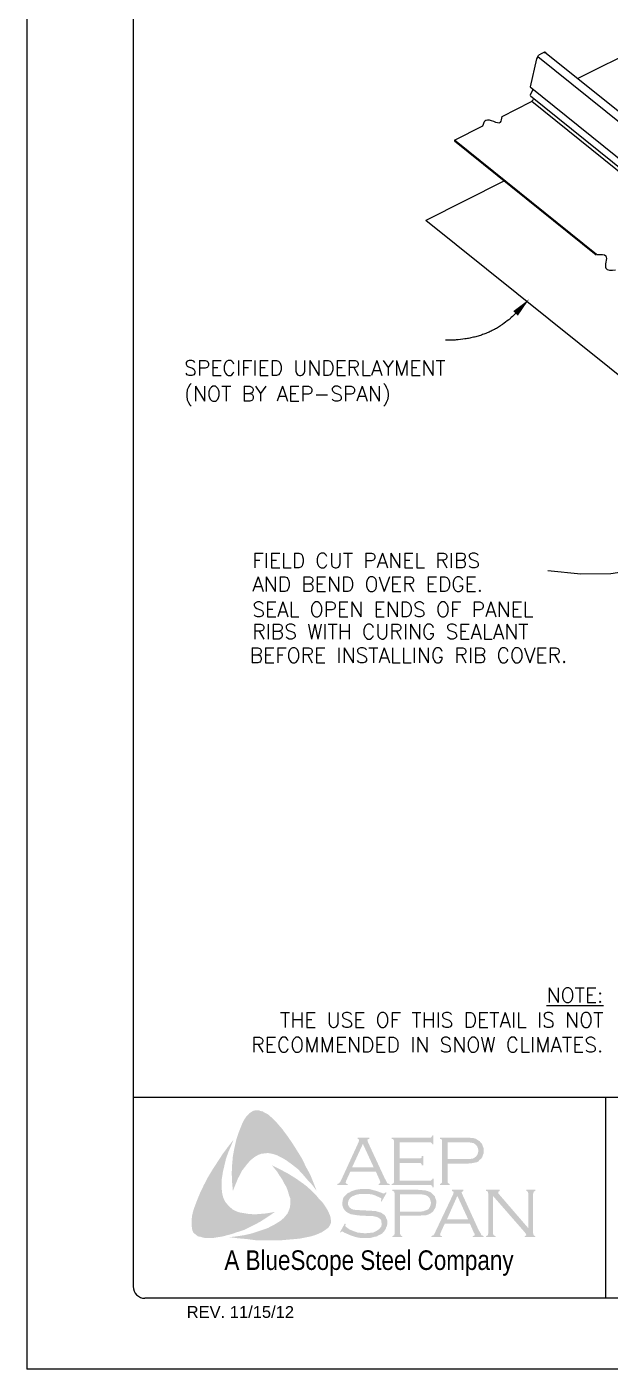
# Model space of a CAD drawing. Extents: x 119.1 to 127.6, y -14.5 to -3.5.
# Drawn here: x 119.08 to 122.17, y -14.48 to -7.37 of the extents above; entities that cross this region are included whole.
import ezdxf

# ---------------------------------------------------------------- set-up
doc = ezdxf.new("R2010")
doc.units = 0
doc.header["$LTSCALE"] = 0.5
doc.header["$MEASUREMENT"] = 0
doc.layers.get('0').update_dxf_attribs({"linetype": 'CONTINUOUS'})
for name, color, linetype in [('BORDER', 9, 'CONTINUOUS'), ('DIM', 4, 'CONTINUOUS'), ('DWG', 2, 'CONTINUOUS'), ('LAYER_1', 160, 'CONTINUOUS')]:
    doc.layers.add(name, color=color, linetype=linetype)
doc.styles.add('ROMAND', font='romand.shx')
doc.styles.get("Standard").update_dxf_attribs({"font": 'romans.shx'})
doc.styles.add('STD', font='simplex.shx', dxfattribs={"height": 0.125})

# ---------------------------------------------------------------- blocks, each defined once
blk = doc.blocks.new('Blue Logo')
at = {"layer": 'LAYER_1'}
for points in [[(-1.7113, 0.8965), (-1.6829, 0.8581), (-1.6566, 0.8197), (-1.6323, 0.7812), (-1.606, 0.7387), (-1.5858, 0.6962), (-1.5635, 0.6557), (-1.5453, 0.6112), (-1.5291, 0.5687), (-1.5514, 0.5991), (-1.5777, 0.6274), (-1.602, 0.6557), (-1.6283, 0.6841), (-1.6566, 0.7063), (-1.687, 0.7286), (-1.7032, 0.7387), (-1.7193, 0.7468), (-1.7376, 0.7569), (-1.7558, 0.763), (-1.774, 0.767), (-1.7881, 0.7691), (-1.8064, 0.767), (-1.8225, 0.765), (-1.8387, 0.7589), (-1.8529, 0.7509), (-1.8671, 0.7407), (-1.8792, 0.7306), (-1.8954, 0.7124), (-1.9096, 0.6942), (-1.9237, 0.676), (-1.9338, 0.6557), (-1.946, 0.6335), (-1.9541, 0.6133), (-1.9723, 0.5687), (-1.9763, 0.6133), (-1.9784, 0.6618), (-1.9763, 0.7063), (-1.9723, 0.7529), (-1.9642, 0.7954), (-1.9541, 0.8399), (-1.9399, 0.8824), (-1.9237, 0.9228), (-1.9116, 0.9471), (-1.9035, 0.9593), (-1.8934, 0.9694), (-1.8853, 0.9795), (-1.8731, 0.9876), (-1.861, 0.9937), (-1.8468, 0.9957), (-1.8367, 0.9957), (-1.8266, 0.9916), (-1.8144, 0.9896), (-1.8064, 0.9836), (-1.7861, 0.9734), (-1.7699, 0.9593), (-1.7537, 0.9431), (-1.7376, 0.9269), (-1.7113, 0.8965)], [(-1.09, 0.7165), (-1.09, 0.6234), (-0.9302, 0.6234), (-0.9241, 0.6234), (-0.9201, 0.6274), (-0.916, 0.6294), (-0.916, 0.6335), (-0.91, 0.6335), (-0.91, 0.587), (-0.916, 0.587), (-0.916, 0.593), (-0.9201, 0.5971), (-0.9241, 0.5991), (-0.9302, 0.5991), (-1.1325, 0.5991), (-1.1325, 0.6052), (-1.1244, 0.6072), (-1.1224, 0.6112), (-1.1204, 0.6133), (-1.1204, 0.6214), (-1.1204, 0.8298), (-1.1204, 0.8358), (-1.1224, 0.8399), (-1.1265, 0.8439), (-1.1325, 0.8439), (-1.1325, 0.85), (-0.9322, 0.85), (-0.9261, 0.85), (-0.9221, 0.852), (-0.9201, 0.8561), (-0.916, 0.8621), (-0.912, 0.8621), (-0.912, 0.8156), (-0.916, 0.8156), (-0.9201, 0.8217), (-0.9221, 0.8237), (-0.9261, 0.8257), (-0.9322, 0.8257), (-1.09, 0.8257), (-1.09, 0.7407), (-0.9868, 0.7407), (-0.9808, 0.7407), (-0.9767, 0.7428), (-0.9727, 0.7468), (-0.9727, 0.7529), (-0.9646, 0.7529), (-0.9646, 0.7043), (-0.9727, 0.7043), (-0.9727, 0.7104), (-0.9767, 0.7144), (-0.9808, 0.7165), (-0.9868, 0.7165), (-1.09, 0.7165)], [(-2.0289, 0.5566), (-2.0249, 0.5384), (-2.0188, 0.5222), (-2.0107, 0.508), (-1.9986, 0.4939), (-1.9864, 0.4817), (-1.9723, 0.4696), (-1.9561, 0.4615), (-1.9399, 0.4554), (-1.9176, 0.4514), (-1.8934, 0.4473), (-1.8691, 0.4453), (-1.8448, 0.4453), (-1.8205, 0.4473), (-1.7962, 0.4494), (-1.7497, 0.4574), (-1.7881, 0.4311), (-1.8286, 0.4048), (-1.8711, 0.3826), (-1.9116, 0.3623), (-1.9561, 0.3482), (-1.9784, 0.3401), (-2.0026, 0.334), (-2.0249, 0.3279), (-2.0492, 0.3239), (-2.0735, 0.3199), (-2.0957, 0.3199), (-2.122, 0.3199), (-2.1321, 0.3219), (-2.1443, 0.3259), (-2.1564, 0.3279), (-2.1645, 0.334), (-2.1746, 0.3421), (-2.1827, 0.3502), (-2.1868, 0.3603), (-2.1888, 0.3704), (-2.1908, 0.3907), (-2.1908, 0.4109), (-2.1888, 0.4332), (-2.1847, 0.4534), (-2.1787, 0.4736), (-2.1645, 0.5121), (-2.1463, 0.5566), (-2.1261, 0.5991), (-2.1038, 0.6416), (-2.0795, 0.6821), (-2.0532, 0.7225), (-2.0269, 0.763), (-1.9986, 0.8014), (-1.9682, 0.8399), (-1.9966, 0.7731), (-2.0087, 0.7387), (-2.0168, 0.7043), (-2.0249, 0.6699), (-2.031, 0.6315), (-2.031, 0.6133), (-2.031, 0.595), (-2.031, 0.5748), (-2.0289, 0.5566)], [(-1.4705, 0.4655), (-1.4603, 0.4433), (-1.4563, 0.4332), (-1.4543, 0.419), (-1.4522, 0.4069), (-1.4543, 0.3967), (-1.4603, 0.3846), (-1.4664, 0.3745), (-1.4826, 0.3623), (-1.5008, 0.3502), (-1.519, 0.3421), (-1.5393, 0.334), (-1.5595, 0.3279), (-1.5797, 0.3239), (-1.6202, 0.3158), (-1.6667, 0.3118), (-1.7113, 0.3077), (-1.7598, 0.3077), (-1.8064, 0.3077), (-1.8529, 0.3077), (-1.8994, 0.3138), (-1.946, 0.3178), (-1.9905, 0.3239), (-1.9541, 0.3279), (-1.9136, 0.334), (-1.8772, 0.3421), (-1.8387, 0.3543), (-1.8023, 0.3664), (-1.7861, 0.3725), (-1.7679, 0.3826), (-1.7517, 0.3907), (-1.7355, 0.4008), (-1.7193, 0.4109), (-1.7032, 0.4251), (-1.693, 0.4372), (-1.6829, 0.4494), (-1.6769, 0.4635), (-1.6708, 0.4797), (-1.6688, 0.4959), (-1.6688, 0.5121), (-1.6688, 0.5303), (-1.6748, 0.5445), (-1.6809, 0.5667), (-1.689, 0.589), (-1.7011, 0.6092), (-1.7113, 0.6294), (-1.7254, 0.6497), (-1.7376, 0.6699), (-1.7659, 0.7043), (-1.7254, 0.6841), (-1.6829, 0.6618), (-1.6404, 0.6355), (-1.6, 0.6072), (-1.5818, 0.593), (-1.5635, 0.5768), (-1.5453, 0.5586), (-1.5291, 0.5424), (-1.513, 0.5222), (-1.4968, 0.506), (-1.4826, 0.4858), (-1.4705, 0.4655)], [(-1.1588, 0.5586), (-1.1851, 0.5121), (-1.1892, 0.5141), (-1.1872, 0.5242), (-1.1872, 0.5283), (-1.1892, 0.5303), (-1.2013, 0.5364), (-1.2195, 0.5445), (-1.2378, 0.5505), (-1.258, 0.5526), (-1.2782, 0.5526), (-1.2944, 0.5526), (-1.3106, 0.5505), (-1.3248, 0.5465), (-1.3389, 0.5404), (-1.3491, 0.5343), (-1.3571, 0.5242), (-1.3612, 0.5161), (-1.3632, 0.504), (-1.3632, 0.4959), (-1.3592, 0.4878), (-1.3531, 0.4797), (-1.345, 0.4736), (-1.3349, 0.4696), (-1.3207, 0.4676), (-1.2782, 0.4655), (-1.2418, 0.4635), (-1.2155, 0.4615), (-1.2013, 0.4574), (-1.1872, 0.4534), (-1.1791, 0.4473), (-1.173, 0.4433), (-1.1669, 0.4372), (-1.1629, 0.4311), (-1.1609, 0.423), (-1.1568, 0.417), (-1.1548, 0.4069), (-1.1548, 0.3988), (-1.1568, 0.3826), (-1.1609, 0.3765), (-1.1629, 0.3684), (-1.1669, 0.3623), (-1.171, 0.3563), (-1.1831, 0.3421), (-1.1912, 0.3381), (-1.2013, 0.334), (-1.2094, 0.3279), (-1.2216, 0.3259), (-1.2438, 0.3199), (-1.2701, 0.3199), (-1.2985, 0.3199), (-1.3126, 0.3219), (-1.3268, 0.3259), (-1.3511, 0.334), (-1.3835, 0.3482), (-1.3936, 0.3543), (-1.3976, 0.3522), (-1.4017, 0.3482), (-1.4057, 0.3502), (-1.3794, 0.3967), (-1.3754, 0.3927), (-1.3774, 0.3826), (-1.3754, 0.3806), (-1.3713, 0.3765), (-1.3551, 0.3644), (-1.3349, 0.3563), (-1.3126, 0.3482), (-1.2924, 0.3462), (-1.2722, 0.3441), (-1.2499, 0.3462), (-1.2297, 0.3482), (-1.2135, 0.3563), (-1.2013, 0.3644), (-1.1932, 0.3725), (-1.1872, 0.3806), (-1.1851, 0.3887), (-1.1851, 0.3967), (-1.1872, 0.4089), (-1.1872, 0.4129), (-1.1912, 0.419), (-1.1993, 0.4251), (-1.2115, 0.4311), (-1.2216, 0.4332), (-1.2297, 0.4352), (-1.2843, 0.4372), (-1.3126, 0.4392), (-1.3349, 0.4433), (-1.3491, 0.4453), (-1.3652, 0.4534), (-1.3713, 0.4574), (-1.3754, 0.4615), (-1.3814, 0.4676), (-1.3855, 0.4736), (-1.3895, 0.4817), (-1.3915, 0.4878), (-1.3936, 0.4959), (-1.3936, 0.502), (-1.3915, 0.5161), (-1.3895, 0.5283), (-1.3835, 0.5384), (-1.3733, 0.5485), (-1.3652, 0.5566), (-1.3551, 0.5606), (-1.345, 0.5667), (-1.3329, 0.5708), (-1.3207, 0.5748), (-1.3066, 0.5768), (-1.2924, 0.5789), (-1.2762, 0.5789), (-1.2519, 0.5789), (-1.2297, 0.5728), (-1.2074, 0.5667), (-1.1811, 0.5566), (-1.173, 0.5546), (-1.169, 0.5566), (-1.1649, 0.5606), (-1.1588, 0.5586)], [(-0.5963, 0.5424), (-0.5963, 0.3462), (-0.5943, 0.3381), (-0.5923, 0.334), (-0.5882, 0.332), (-0.5822, 0.3279), (-0.5822, 0.3239), (-0.6327, 0.3239), (-0.6327, 0.3279), (-0.6267, 0.332), (-0.6226, 0.334), (-0.6226, 0.3381), (-0.6206, 0.3462), (-0.6206, 0.5526), (-0.6226, 0.5586), (-0.6226, 0.5647), (-0.6267, 0.5667), (-0.6327, 0.5687), (-0.6327, 0.5748), (-0.5599, 0.5748), (-0.5599, 0.5687), (-0.568, 0.5647), (-0.568, 0.5627), (-0.568, 0.5606), (-0.568, 0.5546), (-0.5599, 0.5465), (-0.4081, 0.3704), (-0.4081, 0.5526), (-0.4102, 0.5586), (-0.4122, 0.5647), (-0.4142, 0.5667), (-0.4203, 0.5687), (-0.4203, 0.5748), (-0.3717, 0.5748), (-0.3717, 0.5687), (-0.3778, 0.5667), (-0.3798, 0.5647), (-0.3818, 0.5586), (-0.3839, 0.5526), (-0.3839, 0.3462), (-0.3818, 0.3381), (-0.3798, 0.334), (-0.3778, 0.332), (-0.3717, 0.3279), (-0.3717, 0.3239), (-0.4284, 0.3239), (-0.4284, 0.3279), (-0.4223, 0.332), (-0.4203, 0.334), (-0.4203, 0.336), (-0.4223, 0.3421), (-0.4284, 0.3502), (-0.5963, 0.5424)]]:
    blk.add_hatch(color=7, dxfattribs=at).paths.add_polyline_path(points)
h = blk.add_hatch(color=7, dxfattribs=at)
edge = h.paths.add_edge_path(flags=16)
edge.add_spline(control_points=[(-1.2276, 0.6942), (-1.2276, 0.6942), (-1.2843, 0.8176), (-1.2843, 0.8176), (-1.2843, 0.8176), (-1.341, 0.6942), (-1.341, 0.6942), (-1.341, 0.6942), (-1.2276, 0.6942), (-1.2276, 0.6942), (-1.2276, 0.6942), (-1.2276, 0.6942), (-1.2276, 0.6942), (-1.2276, 0.6942), (-1.2276, 0.6942), (-1.2276, 0.6942)], knot_values=[0, 0, 0, 0, 1, 1, 1, 2, 2, 2, 3, 3, 3, 4, 4, 4, 5, 5, 5, 5], degree=3, periodic=0)
edge = h.paths.add_edge_path()
edge.add_spline(control_points=[(-1.2155, 0.6699), (-1.2155, 0.6699), (-1.3511, 0.6699), (-1.3511, 0.6699), (-1.3511, 0.6699), (-1.3733, 0.6214), (-1.3733, 0.6214), (-1.3733, 0.6214), (-1.3733, 0.6214), (-1.3733, 0.6214), (-1.3733, 0.6214), (-1.3754, 0.6133), (-1.3754, 0.6133), (-1.3754, 0.6133), (-1.3754, 0.6133), (-1.3754, 0.6133), (-1.3754, 0.6133), (-1.3754, 0.6112), (-1.3754, 0.6112), (-1.3754, 0.6112), (-1.3733, 0.6072), (-1.3733, 0.6072), (-1.3733, 0.6072), (-1.3652, 0.6052), (-1.3652, 0.6052), (-1.3652, 0.6052), (-1.3652, 0.5991), (-1.3652, 0.5991), (-1.3652, 0.5991), (-1.4199, 0.5991), (-1.4199, 0.5991), (-1.4199, 0.5991), (-1.4199, 0.6052), (-1.4199, 0.6052), (-1.4199, 0.6052), (-1.4199, 0.6052), (-1.4199, 0.6052), (-1.4199, 0.6052), (-1.4138, 0.6072), (-1.4138, 0.6072), (-1.4138, 0.6072), (-1.4098, 0.6112), (-1.4098, 0.6112), (-1.4098, 0.6112), (-1.4098, 0.6112), (-1.4098, 0.6112), (-1.4098, 0.6112), (-1.4037, 0.6173), (-1.4037, 0.6173), (-1.4037, 0.6173), (-1.3976, 0.6294), (-1.3976, 0.6294), (-1.3976, 0.6294), (-1.3066, 0.8277), (-1.3066, 0.8277), (-1.3066, 0.8277), (-1.3066, 0.8277), (-1.3066, 0.8277), (-1.3066, 0.8277), (-1.3045, 0.8358), (-1.3045, 0.8358), (-1.3045, 0.8358), (-1.3045, 0.8358), (-1.3045, 0.8358), (-1.3045, 0.8358), (-1.3045, 0.8399), (-1.3045, 0.8399), (-1.3045, 0.8399), (-1.3066, 0.8419), (-1.3066, 0.8419), (-1.3066, 0.8419), (-1.3126, 0.8439), (-1.3126, 0.8439), (-1.3126, 0.8439), (-1.3126, 0.85), (-1.3126, 0.85), (-1.3126, 0.85), (-1.2499, 0.85), (-1.2499, 0.85), (-1.2499, 0.85), (-1.2499, 0.8439), (-1.2499, 0.8439), (-1.2499, 0.8439), (-1.2499, 0.8439), (-1.2499, 0.8439), (-1.2499, 0.8439), (-1.258, 0.8419), (-1.258, 0.8419), (-1.258, 0.8419), (-1.26, 0.8399), (-1.26, 0.8399), (-1.26, 0.8399), (-1.26, 0.8358), (-1.26, 0.8358), (-1.26, 0.8358), (-1.26, 0.8358), (-1.26, 0.8358), (-1.26, 0.8358), (-1.258, 0.8277), (-1.258, 0.8277), (-1.258, 0.8277), (-1.169, 0.6355), (-1.169, 0.6355), (-1.169, 0.6355), (-1.169, 0.6355), (-1.169, 0.6355), (-1.169, 0.6355), (-1.1609, 0.6214), (-1.1609, 0.6214), (-1.1609, 0.6214), (-1.1568, 0.6112), (-1.1568, 0.6112), (-1.1568, 0.6112), (-1.1568, 0.6112), (-1.1568, 0.6112), (-1.1568, 0.6112), (-1.1528, 0.6072), (-1.1528, 0.6072), (-1.1528, 0.6072), (-1.1427, 0.6052), (-1.1427, 0.6052), (-1.1427, 0.6052), (-1.1427, 0.5991), (-1.1427, 0.5991), (-1.1427, 0.5991), (-1.2013, 0.5991), (-1.2013, 0.5991), (-1.2013, 0.5991), (-1.2013, 0.6052), (-1.2013, 0.6052), (-1.2013, 0.6052), (-1.2013, 0.6052), (-1.2013, 0.6052), (-1.2013, 0.6052), (-1.1973, 0.6072), (-1.1973, 0.6072), (-1.1973, 0.6072), (-1.1953, 0.6072), (-1.1953, 0.6072), (-1.1953, 0.6072), (-1.1932, 0.6112), (-1.1932, 0.6112), (-1.1932, 0.6112), (-1.1912, 0.6133), (-1.1912, 0.6133), (-1.1912, 0.6133), (-1.1912, 0.6133), (-1.1912, 0.6133), (-1.1912, 0.6133), (-1.1932, 0.6173), (-1.1932, 0.6173), (-1.1932, 0.6173), (-1.1953, 0.6254), (-1.1953, 0.6254), (-1.1953, 0.6254), (-1.2155, 0.6699), (-1.2155, 0.6699), (-1.2155, 0.6699), (-1.2155, 0.6699), (-1.2155, 0.6699), (-1.2155, 0.6699), (-1.2155, 0.6699), (-1.2155, 0.6699)], knot_values=[0, 0, 0, 0, 1, 1, 1, 2, 2, 2, 3, 3, 3, 4, 4, 4, 5, 5, 5, 6, 6, 6, 7, 7, 7, 8, 8, 8, 9, 9, 9, 10, 10, 10, 11, 11, 11, 12, 12, 12, 13, 13, 13, 14, 14, 14, 15, 15, 15, 16, 16, 16, 17, 17, 17, 18, 18, 18, 19, 19, 19, 20, 20, 20, 21, 21, 21, 22, 22, 22, 23, 23, 23, 24, 24, 24, 25, 25, 25, 26, 26, 26, 27, 27, 27, 28, 28, 28, 29, 29, 29, 30, 30, 30, 31, 31, 31, 32, 32, 32, 33, 33, 33, 34, 34, 34, 35, 35, 35, 36, 36, 36, 37, 37, 37, 38, 38, 38, 39, 39, 39, 40, 40, 40, 41, 41, 41, 42, 42, 42, 43, 43, 43, 44, 44, 44, 45, 45, 45, 46, 46, 46, 47, 47, 47, 48, 48, 48, 49, 49, 49, 50, 50, 50, 51, 51, 51, 52, 52, 52, 53, 53, 53, 54, 54, 54, 54], degree=3, periodic=0)
h = blk.add_hatch(color=7, dxfattribs=at)
edge = h.paths.add_edge_path(flags=16)
edge.add_spline(control_points=[(-0.8351, 0.7367), (-0.8351, 0.7367), (-0.742, 0.7367), (-0.742, 0.7367), (-0.742, 0.7367), (-0.742, 0.7367), (-0.742, 0.7367), (-0.742, 0.7367), (-0.7238, 0.7367), (-0.7238, 0.7367), (-0.7238, 0.7367), (-0.7096, 0.7387), (-0.7096, 0.7387), (-0.7096, 0.7387), (-0.7096, 0.7387), (-0.7096, 0.7387), (-0.7096, 0.7387), (-0.6995, 0.7407), (-0.6995, 0.7407), (-0.6995, 0.7407), (-0.6934, 0.7448), (-0.6934, 0.7448), (-0.6934, 0.7448), (-0.6934, 0.7448), (-0.6934, 0.7448), (-0.6934, 0.7448), (-0.6854, 0.7509), (-0.6854, 0.7509), (-0.6854, 0.7509), (-0.6793, 0.7589), (-0.6793, 0.7589), (-0.6793, 0.7589), (-0.6752, 0.7691), (-0.6752, 0.7691), (-0.6752, 0.7691), (-0.6732, 0.7812), (-0.6732, 0.7812), (-0.6732, 0.7812), (-0.6732, 0.7812), (-0.6732, 0.7812), (-0.6732, 0.7812), (-0.6752, 0.7933), (-0.6752, 0.7933), (-0.6752, 0.7933), (-0.6793, 0.8035), (-0.6793, 0.8035), (-0.6793, 0.8035), (-0.6854, 0.8116), (-0.6854, 0.8116), (-0.6854, 0.8116), (-0.6934, 0.8176), (-0.6934, 0.8176), (-0.6934, 0.8176), (-0.6934, 0.8176), (-0.6934, 0.8176), (-0.6934, 0.8176), (-0.6995, 0.8217), (-0.6995, 0.8217), (-0.6995, 0.8217), (-0.7096, 0.8237), (-0.7096, 0.8237), (-0.7096, 0.8237), (-0.7096, 0.8237), (-0.7096, 0.8237), (-0.7096, 0.8237), (-0.7238, 0.8257), (-0.7238, 0.8257), (-0.7238, 0.8257), (-0.742, 0.8257), (-0.742, 0.8257), (-0.742, 0.8257), (-0.8351, 0.8257), (-0.8351, 0.8257), (-0.8351, 0.8257), (-0.8351, 0.7367), (-0.8351, 0.7367), (-0.8351, 0.7367), (-0.8351, 0.7367), (-0.8351, 0.7367), (-0.8351, 0.7367), (-0.8351, 0.7367), (-0.8351, 0.7367)], knot_values=[0, 0, 0, 0, 1, 1, 1, 2, 2, 2, 3, 3, 3, 4, 4, 4, 5, 5, 5, 6, 6, 6, 7, 7, 7, 8, 8, 8, 9, 9, 9, 10, 10, 10, 11, 11, 11, 12, 12, 12, 13, 13, 13, 14, 14, 14, 15, 15, 15, 16, 16, 16, 17, 17, 17, 18, 18, 18, 19, 19, 19, 20, 20, 20, 21, 21, 21, 22, 22, 22, 23, 23, 23, 24, 24, 24, 25, 25, 25, 26, 26, 26, 27, 27, 27, 27], degree=3, periodic=0)
edge = h.paths.add_edge_path()
edge.add_spline(control_points=[(-0.8351, 0.7124), (-0.8351, 0.7124), (-0.8351, 0.6193), (-0.8351, 0.6193), (-0.8351, 0.6193), (-0.8351, 0.6193), (-0.8351, 0.6193), (-0.8351, 0.6193), (-0.8351, 0.6133), (-0.8351, 0.6133), (-0.8351, 0.6133), (-0.8331, 0.6112), (-0.8331, 0.6112), (-0.8331, 0.6112), (-0.8331, 0.6112), (-0.8331, 0.6112), (-0.8331, 0.6112), (-0.829, 0.6072), (-0.829, 0.6072), (-0.829, 0.6072), (-0.825, 0.6052), (-0.825, 0.6052), (-0.825, 0.6052), (-0.825, 0.5991), (-0.825, 0.5991), (-0.825, 0.5991), (-0.8756, 0.5991), (-0.8756, 0.5991), (-0.8756, 0.5991), (-0.8756, 0.6052), (-0.8756, 0.6052), (-0.8756, 0.6052), (-0.8756, 0.6052), (-0.8756, 0.6052), (-0.8756, 0.6052), (-0.8715, 0.6072), (-0.8715, 0.6072), (-0.8715, 0.6072), (-0.8675, 0.6112), (-0.8675, 0.6112), (-0.8675, 0.6112), (-0.8675, 0.6112), (-0.8675, 0.6112), (-0.8675, 0.6112), (-0.8654, 0.6133), (-0.8654, 0.6133), (-0.8654, 0.6133), (-0.8654, 0.6193), (-0.8654, 0.6193), (-0.8654, 0.6193), (-0.8654, 0.8318), (-0.8654, 0.8318), (-0.8654, 0.8318), (-0.8654, 0.8318), (-0.8654, 0.8318), (-0.8654, 0.8318), (-0.8654, 0.8358), (-0.8654, 0.8358), (-0.8654, 0.8358), (-0.8675, 0.8399), (-0.8675, 0.8399), (-0.8675, 0.8399), (-0.8675, 0.8399), (-0.8675, 0.8399), (-0.8675, 0.8399), (-0.8715, 0.8439), (-0.8715, 0.8439), (-0.8715, 0.8439), (-0.8756, 0.8439), (-0.8756, 0.8439), (-0.8756, 0.8439), (-0.8756, 0.85), (-0.8756, 0.85), (-0.8756, 0.85), (-0.744, 0.85), (-0.744, 0.85), (-0.744, 0.85), (-0.744, 0.85), (-0.744, 0.85), (-0.744, 0.85), (-0.7198, 0.85), (-0.7198, 0.85), (-0.7198, 0.85), (-0.6995, 0.848), (-0.6995, 0.848), (-0.6995, 0.848), (-0.6995, 0.848), (-0.6995, 0.848), (-0.6995, 0.848), (-0.6854, 0.8439), (-0.6854, 0.8439), (-0.6854, 0.8439), (-0.6732, 0.8358), (-0.6732, 0.8358), (-0.6732, 0.8358), (-0.6732, 0.8358), (-0.6732, 0.8358), (-0.6732, 0.8358), (-0.6671, 0.8318), (-0.6671, 0.8318), (-0.6671, 0.8318), (-0.6631, 0.8277), (-0.6631, 0.8277), (-0.6631, 0.8277), (-0.653, 0.8156), (-0.653, 0.8156), (-0.653, 0.8156), (-0.653, 0.8156), (-0.653, 0.8156), (-0.653, 0.8156), (-0.651, 0.8075), (-0.651, 0.8075), (-0.651, 0.8075), (-0.6469, 0.7994), (-0.6469, 0.7994), (-0.6469, 0.7994), (-0.6449, 0.7913), (-0.6449, 0.7913), (-0.6449, 0.7913), (-0.6449, 0.7812), (-0.6449, 0.7812), (-0.6449, 0.7812), (-0.6449, 0.7812), (-0.6449, 0.7812), (-0.6449, 0.7812), (-0.6449, 0.7691), (-0.6449, 0.7691), (-0.6449, 0.7691), (-0.6489, 0.7589), (-0.6489, 0.7589), (-0.6489, 0.7589), (-0.653, 0.7468), (-0.653, 0.7468), (-0.653, 0.7468), (-0.659, 0.7387), (-0.659, 0.7387), (-0.659, 0.7387), (-0.659, 0.7387), (-0.659, 0.7387), (-0.659, 0.7387), (-0.6671, 0.7326), (-0.6671, 0.7326), (-0.6671, 0.7326), (-0.6732, 0.7245), (-0.6732, 0.7245), (-0.6732, 0.7245), (-0.6813, 0.7205), (-0.6813, 0.7205), (-0.6813, 0.7205), (-0.6914, 0.7185), (-0.6914, 0.7185), (-0.6914, 0.7185), (-0.6914, 0.7185), (-0.6914, 0.7185), (-0.6914, 0.7185), (-0.7015, 0.7165), (-0.7015, 0.7165), (-0.7015, 0.7165), (-0.7137, 0.7144), (-0.7137, 0.7144), (-0.7137, 0.7144), (-0.744, 0.7124), (-0.744, 0.7124), (-0.744, 0.7124), (-0.8351, 0.7124), (-0.8351, 0.7124), (-0.8351, 0.7124), (-0.8351, 0.7124), (-0.8351, 0.7124), (-0.8351, 0.7124), (-0.8351, 0.7124), (-0.8351, 0.7124)], knot_values=[0, 0, 0, 0, 1, 1, 1, 2, 2, 2, 3, 3, 3, 4, 4, 4, 5, 5, 5, 6, 6, 6, 7, 7, 7, 8, 8, 8, 9, 9, 9, 10, 10, 10, 11, 11, 11, 12, 12, 12, 13, 13, 13, 14, 14, 14, 15, 15, 15, 16, 16, 16, 17, 17, 17, 18, 18, 18, 19, 19, 19, 20, 20, 20, 21, 21, 21, 22, 22, 22, 23, 23, 23, 24, 24, 24, 25, 25, 25, 26, 26, 26, 27, 27, 27, 28, 28, 28, 29, 29, 29, 30, 30, 30, 31, 31, 31, 32, 32, 32, 33, 33, 33, 34, 34, 34, 35, 35, 35, 36, 36, 36, 37, 37, 37, 38, 38, 38, 39, 39, 39, 40, 40, 40, 41, 41, 41, 42, 42, 42, 43, 43, 43, 44, 44, 44, 45, 45, 45, 46, 46, 46, 47, 47, 47, 48, 48, 48, 49, 49, 49, 50, 50, 50, 51, 51, 51, 52, 52, 52, 53, 53, 53, 54, 54, 54, 55, 55, 55, 56, 56, 56, 57, 57, 57, 57], degree=3, periodic=0)
h = blk.add_hatch(color=7, dxfattribs=at)
edge = h.paths.add_edge_path(flags=16)
edge.add_spline(control_points=[(-1.088, 0.4595), (-1.088, 0.4595), (-0.9929, 0.4595), (-0.9929, 0.4595), (-0.9929, 0.4595), (-0.9929, 0.4595), (-0.9929, 0.4595), (-0.9929, 0.4595), (-0.9747, 0.4595), (-0.9747, 0.4595), (-0.9747, 0.4595), (-0.9626, 0.4615), (-0.9626, 0.4615), (-0.9626, 0.4615), (-0.9626, 0.4615), (-0.9626, 0.4615), (-0.9626, 0.4615), (-0.9525, 0.4655), (-0.9525, 0.4655), (-0.9525, 0.4655), (-0.9444, 0.4676), (-0.9444, 0.4676), (-0.9444, 0.4676), (-0.9444, 0.4676), (-0.9444, 0.4676), (-0.9444, 0.4676), (-0.9363, 0.4736), (-0.9363, 0.4736), (-0.9363, 0.4736), (-0.9302, 0.4838), (-0.9302, 0.4838), (-0.9302, 0.4838), (-0.9261, 0.4939), (-0.9261, 0.4939), (-0.9261, 0.4939), (-0.9241, 0.506), (-0.9241, 0.506), (-0.9241, 0.506), (-0.9241, 0.506), (-0.9241, 0.506), (-0.9241, 0.506), (-0.9261, 0.5161), (-0.9261, 0.5161), (-0.9261, 0.5161), (-0.9302, 0.5283), (-0.9302, 0.5283), (-0.9302, 0.5283), (-0.9363, 0.5364), (-0.9363, 0.5364), (-0.9363, 0.5364), (-0.9444, 0.5424), (-0.9444, 0.5424), (-0.9444, 0.5424), (-0.9444, 0.5424), (-0.9444, 0.5424), (-0.9444, 0.5424), (-0.9525, 0.5465), (-0.9525, 0.5465), (-0.9525, 0.5465), (-0.9626, 0.5485), (-0.9626, 0.5485), (-0.9626, 0.5485), (-0.9626, 0.5485), (-0.9626, 0.5485), (-0.9626, 0.5485), (-0.9747, 0.5505), (-0.9747, 0.5505), (-0.9747, 0.5505), (-0.9929, 0.5505), (-0.9929, 0.5505), (-0.9929, 0.5505), (-1.088, 0.5505), (-1.088, 0.5505), (-1.088, 0.5505), (-1.088, 0.4595), (-1.088, 0.4595), (-1.088, 0.4595), (-1.088, 0.4595), (-1.088, 0.4595), (-1.088, 0.4595), (-1.088, 0.4595), (-1.088, 0.4595)], knot_values=[0, 0, 0, 0, 1, 1, 1, 2, 2, 2, 3, 3, 3, 4, 4, 4, 5, 5, 5, 6, 6, 6, 7, 7, 7, 8, 8, 8, 9, 9, 9, 10, 10, 10, 11, 11, 11, 12, 12, 12, 13, 13, 13, 14, 14, 14, 15, 15, 15, 16, 16, 16, 17, 17, 17, 18, 18, 18, 19, 19, 19, 20, 20, 20, 21, 21, 21, 22, 22, 22, 23, 23, 23, 24, 24, 24, 25, 25, 25, 26, 26, 26, 27, 27, 27, 27], degree=3, periodic=0)
edge = h.paths.add_edge_path()
edge.add_spline(control_points=[(-1.088, 0.4372), (-1.088, 0.4372), (-1.088, 0.3421), (-1.088, 0.3421), (-1.088, 0.3421), (-1.088, 0.3421), (-1.088, 0.3421), (-1.088, 0.3421), (-1.086, 0.3381), (-1.086, 0.3381), (-1.086, 0.3381), (-1.084, 0.334), (-1.084, 0.334), (-1.084, 0.334), (-1.084, 0.334), (-1.084, 0.334), (-1.084, 0.334), (-1.082, 0.332), (-1.082, 0.332), (-1.082, 0.332), (-1.0759, 0.3279), (-1.0759, 0.3279), (-1.0759, 0.3279), (-1.0759, 0.3239), (-1.0759, 0.3239), (-1.0759, 0.3239), (-1.1285, 0.3239), (-1.1285, 0.3239), (-1.1285, 0.3239), (-1.1285, 0.3279), (-1.1285, 0.3279), (-1.1285, 0.3279), (-1.1285, 0.3279), (-1.1285, 0.3279), (-1.1285, 0.3279), (-1.1224, 0.332), (-1.1224, 0.332), (-1.1224, 0.332), (-1.1184, 0.334), (-1.1184, 0.334), (-1.1184, 0.334), (-1.1184, 0.334), (-1.1184, 0.334), (-1.1184, 0.334), (-1.1184, 0.3381), (-1.1184, 0.3381), (-1.1184, 0.3381), (-1.1164, 0.3421), (-1.1164, 0.3421), (-1.1164, 0.3421), (-1.1164, 0.5566), (-1.1164, 0.5566), (-1.1164, 0.5566), (-1.1164, 0.5566), (-1.1164, 0.5566), (-1.1164, 0.5566), (-1.1184, 0.5606), (-1.1184, 0.5606), (-1.1184, 0.5606), (-1.1184, 0.5647), (-1.1184, 0.5647), (-1.1184, 0.5647), (-1.1184, 0.5647), (-1.1184, 0.5647), (-1.1184, 0.5647), (-1.1224, 0.5667), (-1.1224, 0.5667), (-1.1224, 0.5667), (-1.1285, 0.5687), (-1.1285, 0.5687), (-1.1285, 0.5687), (-1.1285, 0.5748), (-1.1285, 0.5748), (-1.1285, 0.5748), (-0.997, 0.5748), (-0.997, 0.5748), (-0.997, 0.5748), (-0.997, 0.5748), (-0.997, 0.5748), (-0.997, 0.5748), (-0.9727, 0.5728), (-0.9727, 0.5728), (-0.9727, 0.5728), (-0.9525, 0.5708), (-0.9525, 0.5708), (-0.9525, 0.5708), (-0.9525, 0.5708), (-0.9525, 0.5708), (-0.9525, 0.5708), (-0.9383, 0.5667), (-0.9383, 0.5667), (-0.9383, 0.5667), (-0.9241, 0.5606), (-0.9241, 0.5606), (-0.9241, 0.5606), (-0.9241, 0.5606), (-0.9241, 0.5606), (-0.9241, 0.5606), (-0.9201, 0.5566), (-0.9201, 0.5566), (-0.9201, 0.5566), (-0.914, 0.5505), (-0.914, 0.5505), (-0.914, 0.5505), (-0.9039, 0.5404), (-0.9039, 0.5404), (-0.9039, 0.5404), (-0.9039, 0.5404), (-0.9039, 0.5404), (-0.9039, 0.5404), (-0.9019, 0.5323), (-0.9019, 0.5323), (-0.9019, 0.5323), (-0.8978, 0.5222), (-0.8978, 0.5222), (-0.8978, 0.5222), (-0.8958, 0.5161), (-0.8958, 0.5161), (-0.8958, 0.5161), (-0.8958, 0.506), (-0.8958, 0.506), (-0.8958, 0.506), (-0.8958, 0.506), (-0.8958, 0.506), (-0.8958, 0.506), (-0.8978, 0.4939), (-0.8978, 0.4939), (-0.8978, 0.4939), (-0.8998, 0.4817), (-0.8998, 0.4817), (-0.8998, 0.4817), (-0.9059, 0.4716), (-0.9059, 0.4716), (-0.9059, 0.4716), (-0.912, 0.4615), (-0.912, 0.4615), (-0.912, 0.4615), (-0.912, 0.4615), (-0.912, 0.4615), (-0.912, 0.4615), (-0.9181, 0.4554), (-0.9181, 0.4554), (-0.9181, 0.4554), (-0.9261, 0.4494), (-0.9261, 0.4494), (-0.9261, 0.4494), (-0.9342, 0.4453), (-0.9342, 0.4453), (-0.9342, 0.4453), (-0.9444, 0.4413), (-0.9444, 0.4413), (-0.9444, 0.4413), (-0.9444, 0.4413), (-0.9444, 0.4413), (-0.9444, 0.4413), (-0.9525, 0.4392), (-0.9525, 0.4392), (-0.9525, 0.4392), (-0.9646, 0.4392), (-0.9646, 0.4392), (-0.9646, 0.4392), (-0.997, 0.4372), (-0.997, 0.4372), (-0.997, 0.4372), (-1.088, 0.4372), (-1.088, 0.4372), (-1.088, 0.4372), (-1.088, 0.4372), (-1.088, 0.4372), (-1.088, 0.4372), (-1.088, 0.4372), (-1.088, 0.4372)], knot_values=[0, 0, 0, 0, 1, 1, 1, 2, 2, 2, 3, 3, 3, 4, 4, 4, 5, 5, 5, 6, 6, 6, 7, 7, 7, 8, 8, 8, 9, 9, 9, 10, 10, 10, 11, 11, 11, 12, 12, 12, 13, 13, 13, 14, 14, 14, 15, 15, 15, 16, 16, 16, 17, 17, 17, 18, 18, 18, 19, 19, 19, 20, 20, 20, 21, 21, 21, 22, 22, 22, 23, 23, 23, 24, 24, 24, 25, 25, 25, 26, 26, 26, 27, 27, 27, 28, 28, 28, 29, 29, 29, 30, 30, 30, 31, 31, 31, 32, 32, 32, 33, 33, 33, 34, 34, 34, 35, 35, 35, 36, 36, 36, 37, 37, 37, 38, 38, 38, 39, 39, 39, 40, 40, 40, 41, 41, 41, 42, 42, 42, 43, 43, 43, 44, 44, 44, 45, 45, 45, 46, 46, 46, 47, 47, 47, 48, 48, 48, 49, 49, 49, 50, 50, 50, 51, 51, 51, 52, 52, 52, 53, 53, 53, 54, 54, 54, 55, 55, 55, 56, 56, 56, 57, 57, 57, 57], degree=3, periodic=0)
h = blk.add_hatch(color=7, dxfattribs=at)
edge = h.paths.add_edge_path(flags=16)
edge.add_spline(control_points=[(-0.7278, 0.419), (-0.7278, 0.419), (-0.7845, 0.5424), (-0.7845, 0.5424), (-0.7845, 0.5424), (-0.8391, 0.419), (-0.8391, 0.419), (-0.8391, 0.419), (-0.7278, 0.419), (-0.7278, 0.419), (-0.7278, 0.419), (-0.7278, 0.419), (-0.7278, 0.419), (-0.7278, 0.419), (-0.7278, 0.419), (-0.7278, 0.419)], knot_values=[0, 0, 0, 0, 1, 1, 1, 2, 2, 2, 3, 3, 3, 4, 4, 4, 5, 5, 5, 5], degree=3, periodic=0)
edge = h.paths.add_edge_path()
edge.add_spline(control_points=[(-0.7177, 0.3947), (-0.7177, 0.3947), (-0.8513, 0.3947), (-0.8513, 0.3947), (-0.8513, 0.3947), (-0.8735, 0.3462), (-0.8735, 0.3462), (-0.8735, 0.3462), (-0.8735, 0.3462), (-0.8735, 0.3462), (-0.8735, 0.3462), (-0.8756, 0.336), (-0.8756, 0.336), (-0.8756, 0.336), (-0.8756, 0.336), (-0.8756, 0.336), (-0.8756, 0.336), (-0.8756, 0.334), (-0.8756, 0.334), (-0.8756, 0.334), (-0.8735, 0.332), (-0.8735, 0.332), (-0.8735, 0.332), (-0.8654, 0.3279), (-0.8654, 0.3279), (-0.8654, 0.3279), (-0.8654, 0.3239), (-0.8654, 0.3239), (-0.8654, 0.3239), (-0.9221, 0.3239), (-0.9221, 0.3239), (-0.9221, 0.3239), (-0.9221, 0.3279), (-0.9221, 0.3279), (-0.9221, 0.3279), (-0.9221, 0.3279), (-0.9221, 0.3279), (-0.9221, 0.3279), (-0.916, 0.332), (-0.916, 0.332), (-0.916, 0.332), (-0.91, 0.334), (-0.91, 0.334), (-0.91, 0.334), (-0.91, 0.334), (-0.91, 0.334), (-0.91, 0.334), (-0.9059, 0.3421), (-0.9059, 0.3421), (-0.9059, 0.3421), (-0.8998, 0.3543), (-0.8998, 0.3543), (-0.8998, 0.3543), (-0.8068, 0.5505), (-0.8068, 0.5505), (-0.8068, 0.5505), (-0.8068, 0.5505), (-0.8068, 0.5505), (-0.8068, 0.5505), (-0.8047, 0.5606), (-0.8047, 0.5606), (-0.8047, 0.5606), (-0.8047, 0.5606), (-0.8047, 0.5606), (-0.8047, 0.5606), (-0.8047, 0.5647), (-0.8047, 0.5647), (-0.8047, 0.5647), (-0.8068, 0.5647), (-0.8068, 0.5647), (-0.8068, 0.5647), (-0.8128, 0.5687), (-0.8128, 0.5687), (-0.8128, 0.5687), (-0.8128, 0.5748), (-0.8128, 0.5748), (-0.8128, 0.5748), (-0.7521, 0.5748), (-0.7521, 0.5748), (-0.7521, 0.5748), (-0.7521, 0.5687), (-0.7521, 0.5687), (-0.7521, 0.5687), (-0.7521, 0.5687), (-0.7521, 0.5687), (-0.7521, 0.5687), (-0.7582, 0.5647), (-0.7582, 0.5647), (-0.7582, 0.5647), (-0.7602, 0.5647), (-0.7602, 0.5647), (-0.7602, 0.5647), (-0.7622, 0.5606), (-0.7622, 0.5606), (-0.7622, 0.5606), (-0.7622, 0.5606), (-0.7622, 0.5606), (-0.7622, 0.5606), (-0.7582, 0.5505), (-0.7582, 0.5505), (-0.7582, 0.5505), (-0.6712, 0.3603), (-0.6712, 0.3603), (-0.6712, 0.3603), (-0.6712, 0.3603), (-0.6712, 0.3603), (-0.6712, 0.3603), (-0.6611, 0.3441), (-0.6611, 0.3441), (-0.6611, 0.3441), (-0.657, 0.334), (-0.657, 0.334), (-0.657, 0.334), (-0.657, 0.334), (-0.657, 0.334), (-0.657, 0.334), (-0.651, 0.332), (-0.651, 0.332), (-0.651, 0.332), (-0.6449, 0.3279), (-0.6449, 0.3279), (-0.6449, 0.3279), (-0.6449, 0.3239), (-0.6449, 0.3239), (-0.6449, 0.3239), (-0.7036, 0.3239), (-0.7036, 0.3239), (-0.7036, 0.3239), (-0.7036, 0.3279), (-0.7036, 0.3279), (-0.7036, 0.3279), (-0.7036, 0.3279), (-0.7036, 0.3279), (-0.7036, 0.3279), (-0.6995, 0.33), (-0.6995, 0.33), (-0.6995, 0.33), (-0.6955, 0.332), (-0.6955, 0.332), (-0.6955, 0.332), (-0.6934, 0.334), (-0.6934, 0.334), (-0.6934, 0.334), (-0.6934, 0.3381), (-0.6934, 0.3381), (-0.6934, 0.3381), (-0.6934, 0.3381), (-0.6934, 0.3381), (-0.6934, 0.3381), (-0.6934, 0.3421), (-0.6934, 0.3421), (-0.6934, 0.3421), (-0.6975, 0.3482), (-0.6975, 0.3482), (-0.6975, 0.3482), (-0.7177, 0.3947), (-0.7177, 0.3947), (-0.7177, 0.3947), (-0.7177, 0.3947), (-0.7177, 0.3947), (-0.7177, 0.3947), (-0.7177, 0.3947), (-0.7177, 0.3947)], knot_values=[0, 0, 0, 0, 1, 1, 1, 2, 2, 2, 3, 3, 3, 4, 4, 4, 5, 5, 5, 6, 6, 6, 7, 7, 7, 8, 8, 8, 9, 9, 9, 10, 10, 10, 11, 11, 11, 12, 12, 12, 13, 13, 13, 14, 14, 14, 15, 15, 15, 16, 16, 16, 17, 17, 17, 18, 18, 18, 19, 19, 19, 20, 20, 20, 21, 21, 21, 22, 22, 22, 23, 23, 23, 24, 24, 24, 25, 25, 25, 26, 26, 26, 27, 27, 27, 28, 28, 28, 29, 29, 29, 30, 30, 30, 31, 31, 31, 32, 32, 32, 33, 33, 33, 34, 34, 34, 35, 35, 35, 36, 36, 36, 37, 37, 37, 38, 38, 38, 39, 39, 39, 40, 40, 40, 41, 41, 41, 42, 42, 42, 43, 43, 43, 44, 44, 44, 45, 45, 45, 46, 46, 46, 47, 47, 47, 48, 48, 48, 49, 49, 49, 50, 50, 50, 51, 51, 51, 52, 52, 52, 53, 53, 53, 54, 54, 54, 54], degree=3, periodic=0)
at = {"insert": (-2.0171, 0.2538), "char_height": 0.103589, "width": 1.555185, "attachment_point": 1, "style": 'STD'}
blk.add_mtext('{\\fArial Narrow|b0|i0|c0|p34;A BlueScope Steel Company}', dxfattribs=at)

msp = doc.modelspace()

# ---------------------------------------------------------------- linework, layer by layer
at = {"layer": 'BORDER'}
for p, q in [((119.0798, -3.4766), (119.0798, -14.4766)), ((119.6423, -3.9141), (119.6423, -14.0391)), ((127.2048, -13.0391), (119.6423, -13.0391)), ((122.1423, -13.0391), (122.1423, -14.1016)), ((127.1423, -14.1016), (119.7048, -14.1016)), ((127.5798, -14.4766), (119.0798, -14.4766))]:
    msp.add_line(p, q, dxfattribs=at)
msp.add_arc((119.7048, -14.0391), 0.0625, 180, 270, dxfattribs=at)
at = {"layer": 'DIM', "color": 5}
for points, format in [([(121.7373, -8.8131, 0, 0.0344, 0), (121.6658, -8.8877, 0.0344, 0.0344, 0)], "xyseb"), ([(121.6658, -8.8877, -0.013842), (121.6431, -8.9101, -0.024758), (121.6296, -8.9216, -0.002718), (121.597, -8.9463, -0.013929), (121.5904, -8.9509, -0.014055), (121.5697, -8.9639, -0.014095), (121.5484, -8.9756, -0.013711), (121.5261, -8.9863, -0.013901), (121.5035, -8.9957, -0.013063), (121.4795, -9.0041, -0.01338), (121.4556, -9.0111, -0.012194), (121.43, -9.0173, -0.012603), (121.4049, -9.0219, -0.011198), (121.3975, -9.023, -0.001814), (121.3513, -9.0281, -0.020012), (121.3311, -9.0295, -0.011165), (121.2947, -9.0297)], "xyb")]:
    msp.add_lwpolyline(points, format=format, dxfattribs=at)
msp.add_lwpolyline([(123.2928, -9.197), (123.2025, -9.2336), (123.1186, -9.2828), (123.0409, -9.3444), (122.9695, -9.4186), (122.9044, -9.5054), (122.8455, -9.6046), (122.793, -9.7164), (122.7467, -9.8407), (122.6947, -9.9613), (122.6251, -10.0621), (122.5377, -10.1431), (122.4327, -10.2042), (122.31, -10.2454), (122.1696, -10.2668), (122.0115, -10.2684), (121.8358, -10.2501)], dxfattribs=at)
at = {"layer": 'DWG'}
for p, q in [((121.9967, -7.643), (122.541, -7.3708)), ((121.7793, -7.5347), (121.7876, -7.5231)), ((123.1797, -8.6545), (121.7834, -7.5289)), ((121.7876, -7.5231), (121.7925, -7.5181)), ((121.7925, -7.5181), (121.7975, -7.5148)), ((121.8149, -7.5066), (121.7975, -7.5148)), ((121.8198, -7.5049), (121.8149, -7.5066)), ((121.8198, -7.5049), (121.824, -7.5049)), ((123.2239, -8.6338), (121.8198, -7.5049)), ((121.8215, -7.509), (121.8231, -7.5107)), ((121.824, -7.5049), (121.8264, -7.5074)), ((121.7446, -7.6876), (121.7777, -7.5405)), ((121.7793, -7.5347), (121.7777, -7.5405)), ((121.7777, -7.5405), (121.7793, -7.5347)), ((121.7578, -7.7041), (121.7421, -7.7347)), ((121.7438, -7.6909), (121.7446, -7.6876)), ((121.7454, -7.6926), (121.7438, -7.6909)), ((121.7438, -7.6909), (121.7454, -7.6926)), ((123.3499, -8.9862), (121.7438, -7.6909)), ((121.7456, -7.7358), (123.3454, -9.0277)), ((121.5943, -7.8446), (121.7463, -7.7686)), ((121.7512, -7.7653), (121.7463, -7.7686)), ((121.7512, -7.7653), (121.7545, -7.762)), ((123.3548, -9.0589), (121.7512, -7.7653)), ((121.7586, -7.757), (121.7545, -7.762)), ((121.7586, -7.757), (121.7611, -7.7529)), ((121.7611, -7.7529), (121.762, -7.7512)), ((121.3429, -7.9703), (121.4925, -7.8955)), ((121.3429, -7.9703), (121.342, -7.9736)), ((121.342, -7.9736), (122.0921, -8.5783)), ((122.0949, -8.5763), (121.3429, -7.9703))]:
    msp.add_line(p, q, dxfattribs=at)
at = {"layer": 'DWG', "color": 46}
for p, q in [((121.1924, -8.3935), (121.6059, -8.1864)), ((121.1924, -8.3935), (121.1916, -8.3968)), ((121.1916, -8.3968), (121.1941, -8.3952)), ((122.5324, -9.4731), (121.1916, -8.3968)), ((121.1941, -8.3952), (121.1924, -8.3935))]:
    msp.add_line(p, q, dxfattribs=at)
at = {"layer": 'DWG'}
for points in [[(121.4933, -7.8951), (121.5089, -7.8641), (121.5854, -7.8758), (121.5943, -7.8446)], [(122.0951, -8.5762), (122.144, -8.5837), (122.1429, -8.6488), (122.1951, -8.6572)]]:
    msp.add_spline(points, degree=3, dxfattribs=at)

# ---------------------------------------------------------------- block references
msp.add_blockref('Blue Logo', (122.1423, -14.1016))

# ---------------------------------------------------------------- texts
at = {"layer": 'BORDER', "insert": (120.2095, -14.1743), "char_height": 0.0625, "width": 0.805557, "attachment_point": 5, "style": 'ROMAND'}
msp.add_mtext('\\pt0.6875;{\\fArial|b0|i0|c0|p34;REV. 11/15/12}', dxfattribs=at)
at = {"layer": 'DIM'}
for s, p in [('SPECIFIED UNDERLAYMENT', (119.912, -9.2159)), ('(NOT BY AEP-SPAN)', (119.912, -9.3525)), ('FIELD CUT PANEL RIBS', (120.2726, -10.235)), ('AND BEND OVER EDGE.', (120.2726, -10.3605)), ('SEAL OPEN ENDS OF PANEL', (120.2726, -10.4942)), ('RIBS WITH CURING SEALANT', (120.2726, -10.6114)), ('BEFORE INSTALLING RIB COVER.', (120.2589, -10.737))]:
    msp.add_text(s, height=0.07875, dxfattribs=at).set_placement(p)
at = {"layer": 'DIM', "insert": (122.1305, -12.4574), "char_height": 0.07875, "width": 2.23522, "attachment_point": 3}
msp.add_mtext('\\A1;{\\LNOTE:\\P}THE USE OF THIS DETAIL IS NOT RECOMMENDED IN SNOW CLIMATES. ', dxfattribs=at)

doc.saveas('drawing.dxf')
